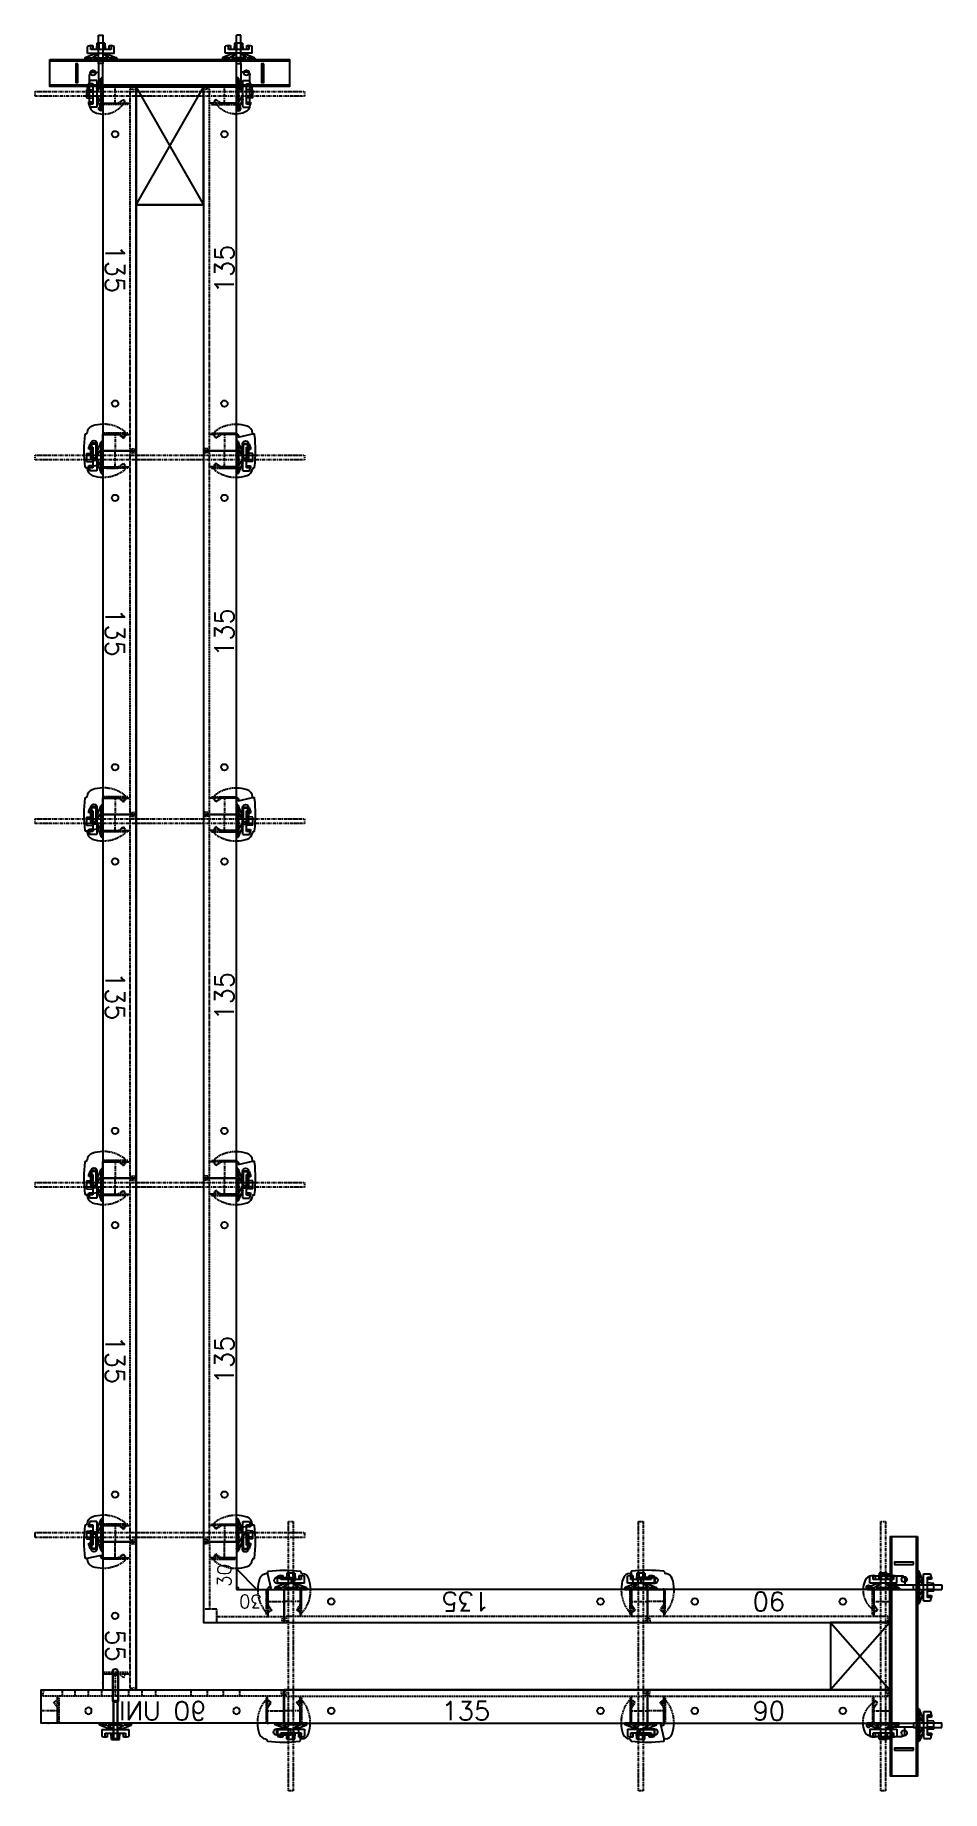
# Model space of a CAD drawing. Header units: millimetres. Extents: x 30023 to 33391, y -24855 to -18337.
import ezdxf
from ezdxf.enums import TextEntityAlignment as Align

# ---------------------------------------------------------------- set-up
doc = ezdxf.new("R2010")
doc.units = ezdxf.units.MM
doc.header["$LTSCALE"] = 25.4
doc.header["$PDSIZE"] = -1
doc.linetypes.add('DA', pattern=[0.255905, 0.177165, -0.07874])
doc.linetypes.add('DD', pattern=[0.27559, 0.137795, -0.059055, 0.019685, -0.059055])
doc.layers.add('ACWC_ATTRIB', color=4, linetype='Continuous', plot=False)
for name, color, linetype in [('ACWC_DECOR-AXES', 2, 'DD'), ('ACWC_DECOR-HIDDEN', 2, 'DA'), ('ACWC_DECOR1', 4, 'Continuous'), ('ACWC_DECOR1-THIN', 2, 'Continuous'), ('ACWC_DECOR2-THIN', 2, 'Continuous'), ('ACWC_FWORK', 4, 'Continuous'), ('ACWC_FWORK-THICK-DD', 7, 'DD'), ('ACWC_FWORK-THIN', 2, 'Continuous'), ('ACWT_CYCLE01_WSF878_AC', 7, 'Continuous'), ('ACWT_CYCLE01_WSF878_FP', 7, 'Continuous'), ('ACWT_CYCLE01_WSF878_FT', 7, 'Continuous'), ('ACWT_CYCLE01_WSF878_SKAC', 7, 'Continuous'), ('ACWT_CYCLE01_WSF878_WSF879_FT', 7, 'Continuous'), ('ACWT_CYCLE01_WSF878_WSF87A_FP', 7, 'Continuous'), ('ACWT_CYCLE01_WSF879_AC', 7, 'Continuous'), ('ACWT_CYCLE01_WSF879_FP', 7, 'Continuous'), ('ACWT_CYCLE01_WSF879_FT', 7, 'Continuous'), ('ACWT_CYCLE01_WSF879_SKAC', 7, 'Continuous'), ('ACWT_CYCLE01_WSF87A_AC', 7, 'Continuous'), ('ACWT_CYCLE01_WSF87A_FP', 7, 'Continuous'), ('ACWT_CYCLE01_WSF87A_FT', 7, 'Continuous'), ('ACWT_CYCLE01_WSF87A_SKAC', 7, 'Continuous'), ('ACWT_CYCLE01_WSF87A_WSF87B_FT', 7, 'Continuous'), ('ACWT_CYCLE01_WSF87B_AC', 7, 'Continuous'), ('ACWT_CYCLE01_WSF87B_FP', 7, 'Continuous'), ('ACWT_CYCLE01_WSF87B_FT', 7, 'Continuous'), ('ACWT_CYCLE01_WSF87B_SKAC', 7, 'Continuous'), ('ACWT_CYCLE01_WSF87C_AC', 7, 'Continuous'), ('ACWT_CYCLE01_WSF87C_FP', 7, 'Continuous'), ('ACWT_CYCLE01_WSF87D_AC', 7, 'Continuous'), ('ACWT_CYCLE01_WSF87D_FP', 7, 'Continuous'), ('ACWT_WALL-OUTLINE', 3, 'Continuous')]:
    doc.layers.add(name, color=color, linetype=linetype)
doc.styles.add('Rsimplex', font='romans.shx')

# ---------------------------------------------------------------- blocks, each defined once
blk = doc.blocks.new('DOKA_5881225D')
at = {"layer": 'ACWC_DECOR-AXES'}
for p, q in [((164, 0), (164, -23)), ((224, 0), (224, -23)), ((284, 0), (284, -23)), ((344, 0), (344, -23)), ((476, 0), (476, -23)), ((526, 0), (526, -23)), ((576, 0), (576, -23)), ((626, 0), (626, -23)), ((676, 0), (676, -23)), ((726, 0), (726, -23)), ((776, 0), (776, -23)), ((822, 0), (822, -23)), ((65, -78), (0, -78)), ((835, -78), (900, -78))]:
    blk.add_line(p, q, dxfattribs=at)
at = {"layer": 'ACWC_DECOR-HIDDEN'}
for p, q in [((6, -23), (9, 0)), ((894, -23), (891, 0)), ((6, -23), (894, -23)), ((46.2, -46.3), (60, -36.7)), ((59.1, -64.7), (46.2, -46.3)), ((60, -36.7), (60, -23)), ((840, -36.7), (840, -23)), ((853.8, -46.3), (840, -36.7)), ((840.9, -64.7), (853.8, -46.3)), ((60, -123), (60, -67.6)), ((840, -123), (840, -67.6))]:
    blk.add_line(p, q, dxfattribs=at)
for points in [[(65, -118), (60, -118), (60, -30), (65, -30)], [(835, -118), (840, -118), (840, -30), (835, -30)]]:
    blk.add_lwpolyline(points, close=True, dxfattribs=at)
for centre, start, end in [((55, -67.6), 0, 35), ((845, -67.6), 145, 180)]:
    blk.add_arc(centre, 5, start, end, dxfattribs=at)
at = {"layer": 'ACWC_DECOR1'}
for p in [(25, -123), (875, -123)]:
    blk.add_point(p, dxfattribs=at)
at = {"layer": 'ACWC_FWORK'}
blk.add_lwpolyline([(0, -123), (900, -123), (900, 0), (0, 0)], close=True, dxfattribs=at)
for centre in [(175, -78), (725, -78)]:
    blk.add_circle(centre, 12, dxfattribs=at)
at = {"layer": 'ACWC_ATTRIB', "style": 'Rsimplex', "flags": 3}
blk.add_attdef('BLOCKMODIFIEDDATE', (0.8, 0.6), '', height=1, dxfattribs=at)
at = {"layer": 'ACWC_ATTRIB', "color": 4, "flags": 3}
blk.add_attdef('ARTICLENUMBER', (5.4, -145.8), '', height=2, dxfattribs=at)
at = {"layer": 'ACWC_DECOR2-THIN', "style": 'Rsimplex'}
blk.add_text('90 UNI', height=70, dxfattribs=at).set_placement((450, -78), align=Align.MIDDLE_CENTER)
blk = doc.blocks.new('DOKA_5881305D')
at = {"layer": 'ACWC_DECOR-AXES'}
for p, q in [((235, -78), (300, -78)), ((78, -235), (78, -300))]:
    blk.add_line(p, q, dxfattribs=at)
at = {"layer": 'ACWC_DECOR-HIDDEN'}
for p, q in [((50, -50), (50, 0)), ((294, -23), (291, 0)), ((0, -50), (50, -50)), ((23, -50), (23, -294)), ((294, -23), (50, -23)), ((240, -36.7), (240, -23)), ((253.8, -46.3), (240, -36.7)), ((240.9, -64.7), (253.8, -46.3)), ((240, -123), (240, -67.6)), ((36.7, -240), (23, -240)), ((46.3, -253.8), (36.7, -240)), ((64.7, -240.9), (46.3, -253.8)), ((123, -240), (67.6, -240)), ((23, -294), (0, -291))]:
    blk.add_line(p, q, dxfattribs=at)
for points in [[(235, -118), (240, -118), (240, -30), (235, -30)], [(118, -235), (118, -240), (30, -240), (30, -235)]]:
    blk.add_lwpolyline(points, close=True, dxfattribs=at)
for centre, start, end in [((245, -67.6), 145, 180), ((67.6, -245), 90, 125)]:
    blk.add_arc(centre, 5, start, end, dxfattribs=at)
at = {"layer": 'ACWC_DECOR1'}
for p in [(275, -123), (123, -275)]:
    blk.add_point(p, dxfattribs=at)
at = {"layer": 'ACWC_DECOR1-THIN'}
blk.add_point((129.2, -129.2), dxfattribs=at)
at = {"layer": 'ACWC_FWORK'}
for p, q in [((123, -123), (123, -300)), ((300, -123), (123, -123)), ((199, -123), (123, -199))]:
    blk.add_line(p, q, dxfattribs=at)
blk.add_lwpolyline([(300, -123), (300, 0), (0, 0), (0, -300), (123, -300)], dxfattribs=at)
at = {"layer": 'ACWC_ATTRIB', "style": 'Rsimplex', "flags": 3}
blk.add_attdef('BLOCKMODIFIEDDATE', (0.8, 0.6), '', height=1, dxfattribs=at)
at = {"layer": 'ACWC_ATTRIB', "color": 4, "flags": 3}
blk.add_attdef('ARTICLENUMBER', (-2.1, -321.4), '', height=2, dxfattribs=at)
at = {"layer": 'ACWC_DECOR2-THIN', "style": 'Rsimplex'}
blk.add_text('30', height=50, dxfattribs=at).set_placement((175, -78), align=Align.MIDDLE_CENTER)
blk.add_text('30', height=50, rotation=90, dxfattribs=at).set_placement((78, -175), align=Align.MIDDLE_CENTER)
blk = doc.blocks.new('DOKA_5881055D')
at = {"layer": 'ACWC_DECOR-AXES'}
for p, q in [((65, -78), (0, -78)), ((485, -78), (550, -78))]:
    blk.add_line(p, q, dxfattribs=at)
at = {"layer": 'ACWC_DECOR-HIDDEN'}
for p, q in [((6, -23), (9, 0)), ((544, -23), (541, 0)), ((6, -23), (544, -23)), ((46.2, -46.3), (60, -36.7)), ((59.1, -64.7), (46.2, -46.3)), ((60, -36.7), (60, -23)), ((490, -36.7), (490, -23)), ((503.8, -46.3), (490, -36.7)), ((490.9, -64.7), (503.8, -46.3)), ((60, -123), (60, -67.6)), ((490, -123), (490, -67.6))]:
    blk.add_line(p, q, dxfattribs=at)
for points in [[(65, -118), (60, -118), (60, -30), (65, -30)], [(485, -118), (490, -118), (490, -30), (485, -30)]]:
    blk.add_lwpolyline(points, close=True, dxfattribs=at)
for centre, start, end in [((55, -67.6), 0, 35), ((495, -67.6), 145, 180)]:
    blk.add_arc(centre, 5, start, end, dxfattribs=at)
at = {"layer": 'ACWC_DECOR1'}
for p in [(25, -123), (525, -123)]:
    blk.add_point(p, dxfattribs=at)
at = {"layer": 'ACWC_FWORK'}
blk.add_lwpolyline([(0, -123), (550, -123), (550, 0), (0, 0)], close=True, dxfattribs=at)
blk.add_circle((275, -78), 12, dxfattribs=at)
at = {"layer": 'ACWC_ATTRIB', "style": 'Rsimplex', "flags": 3}
blk.add_attdef('BLOCKMODIFIEDDATE', (0.8, 0.6), '', height=1, dxfattribs=at)
at = {"layer": 'ACWC_ATTRIB', "color": 4, "flags": 3}
blk.add_attdef('ARTICLENUMBER', (7.7, -137), '', height=2, dxfattribs=at)
at = {"layer": 'ACWC_DECOR2-THIN', "style": 'Rsimplex'}
blk.add_text('55', height=70, dxfattribs=at).set_placement((385.9, -76.9), align=Align.MIDDLE_CENTER)
blk = doc.blocks.new('DOKA_581966D')
at = {"layer": 'ACWC_FWORK-THIN'}
for p, q in [((-60, -4.5), (-60, 0)), ((60, 0), (-60, 0)), ((60, -4.5), (60, 0)), ((-18.1, -23), (-58.4, -6.8)), ((-31.1, -7), (-58, -7)), ((-50, -23), (50, -23)), ((-50, -23), (-50, -48.7)), ((-50, -48.7), (-37.9, -52)), ((-37.9, -52), (-37.9, -37)), ((-37.9, -37), (37.8, -37)), ((-30.4, -52), (-37.9, -52)), ((-30.4, -37), (-30.4, -52)), ((26.8, -7), (-26.8, -7)), ((-14.7, -60.5), (-16.1, -37)), ((-14.7, -60.5), (14.7, -60.5)), ((-7.4, -60.5), (-8.1, -37)), ((7.4, -60.5), (8.1, -37)), ((14.7, -60.5), (16.1, -37)), ((18.1, -23), (58.4, -6.8)), ((30.1, -52), (30.1, -37)), ((37.8, -52), (30.1, -52)), ((58, -7), (31.1, -7)), ((37.8, -37), (37.8, -52)), ((37.8, -52), (50, -48.7)), ((50, -23), (50, -48.7))]:
    blk.add_line(p, q, dxfattribs=at)
for centre, start, end in [((-57.5, -4.5), 180, 248.1492), ((57.5, -4.5), 291.8508, 0)]:
    blk.add_arc(centre, 2.5, start, end, dxfattribs=at)
for points, weights in [([(-31.1, -7), (-15.9, -19.2), (-11.1, -23)], [1.00219238337, 1.17719871591, 1]), ([(-6.8, -23), (-11.5, -19.2), (-26.8, -7)], [1, 1.17719871593, 1.00219238337]), ([(26.8, -7), (11.5, -19.2), (6.8, -23)], [1.00219238337, 1.17719871591, 1]), ([(11.1, -23), (15.9, -19.2), (31.1, -7)], [1, 1.1771987159, 1.00219238337])]:
    blk.add_rational_spline(points, weights, degree=2, dxfattribs=at)
at = {"layer": 'ACWC_ATTRIB', "style": 'Rsimplex', "flags": 3}
blk.add_attdef('BLOCKMODIFIEDDATE', (0.8, 0.6), '', height=1, dxfattribs=at)
at = {"layer": 'ACWC_ATTRIB', "flags": 3}
blk.add_attdef('ARTICLENUMBER', (60.5, 7.7), '', height=1, rotation=180, dxfattribs=at)
blk = doc.blocks.new('DOKA_588158S')
at = {"layer": 'ACWC_DECOR-HIDDEN'}
blk.add_line((0, -10), (0, 10), dxfattribs=at)
at = {"layer": 'ACWC_FWORK-THIN'}
for p, q in [((-7, 10), (101, 10)), ((5, 10), (5, -10)), ((101, 10), (101, -10)), ((101, 10), (106, 7.4)), ((106, 7.4), (106, -7.4)), ((106, 7.4), (242, 7.4)), ((242, 7.4), (245, 4.4)), ((242, 7.4), (242, -7.4)), ((245, 4.4), (245, -4.4)), ((-7, -10), (101, -10)), ((101, -10), (106, -7.4)), ((106, -7.4), (242, -7.4)), ((242, -7.4), (245, -4.4))]:
    blk.add_line(p, q, dxfattribs=at)
blk.add_arc((-7, 0), 10, 90, 270, dxfattribs=at)
at = {"layer": 'ACWC_ATTRIB', "style": 'Rsimplex', "flags": 3}
blk.add_attdef('BLOCKMODIFIEDDATE', (0.8, 0.5), '', height=1, dxfattribs=at)
at = {"layer": 'ACWC_ATTRIB', "flags": 3}
blk.add_attdef('ARTICLENUMBER', (-16.5, -18.2), '', height=3, dxfattribs=at)
blk = doc.blocks.new('DOKA_5881005D')
at = {"layer": 'ACWC_DECOR-AXES'}
for p, q in [((65, -78), (0, -78)), ((1285, -78), (1350, -78))]:
    blk.add_line(p, q, dxfattribs=at)
at = {"layer": 'ACWC_DECOR-HIDDEN'}
for p, q in [((6, -23), (9, 0)), ((1344, -23), (1341, 0)), ((6, -23), (1344, -23)), ((46.2, -46.3), (60, -36.7)), ((59.1, -64.7), (46.2, -46.3)), ((60, -36.7), (60, -23)), ((1290, -36.7), (1290, -23)), ((1303.8, -46.3), (1290, -36.7)), ((1290.9, -64.7), (1303.8, -46.3)), ((60, -123), (60, -67.6)), ((1290, -123), (1290, -67.6))]:
    blk.add_line(p, q, dxfattribs=at)
for points in [[(65, -118), (60, -118), (60, -30), (65, -30)], [(1285, -118), (1290, -118), (1290, -30), (1285, -30)]]:
    blk.add_lwpolyline(points, close=True, dxfattribs=at)
for centre, start, end in [((55, -67.6), 0, 35), ((1295, -67.6), 145, 180)]:
    blk.add_arc(centre, 5, start, end, dxfattribs=at)
at = {"layer": 'ACWC_DECOR1'}
for p in [(25, -123), (1325, -123)]:
    blk.add_point(p, dxfattribs=at)
at = {"layer": 'ACWC_FWORK'}
blk.add_lwpolyline([(0, -123), (1350, -123), (1350, 0), (0, 0)], close=True, dxfattribs=at)
for centre in [(175, -78), (1175, -78)]:
    blk.add_circle(centre, 12, dxfattribs=at)
at = {"layer": 'ACWC_ATTRIB', "style": 'Rsimplex', "flags": 3}
blk.add_attdef('BLOCKMODIFIEDDATE', (0.8, 0.6), '', height=1, dxfattribs=at)
at = {"layer": 'ACWC_ATTRIB', "color": 4, "flags": 3}
blk.add_attdef('ARTICLENUMBER', (5.4, -133.7), '', height=2, dxfattribs=at)
at = {"layer": 'ACWC_DECOR2-THIN', "style": 'Rsimplex'}
blk.add_text('135', height=70, dxfattribs=at).set_placement((675, -78), align=Align.MIDDLE_CENTER)
blk = doc.blocks.new('DOKA_5881025D')
at = {"layer": 'ACWC_DECOR-AXES'}
for p, q in [((65, -78), (0, -78)), ((835, -78), (900, -78))]:
    blk.add_line(p, q, dxfattribs=at)
at = {"layer": 'ACWC_DECOR-HIDDEN'}
for p, q in [((6, -23), (9, 0)), ((894, -23), (891, 0)), ((6, -23), (894, -23)), ((46.2, -46.3), (60, -36.7)), ((59.1, -64.7), (46.2, -46.3)), ((60, -36.7), (60, -23)), ((840, -36.7), (840, -23)), ((853.8, -46.3), (840, -36.7)), ((840.9, -64.7), (853.8, -46.3)), ((60, -123), (60, -67.6)), ((840, -123), (840, -67.6))]:
    blk.add_line(p, q, dxfattribs=at)
for points in [[(65, -118), (60, -118), (60, -30), (65, -30)], [(835, -118), (840, -118), (840, -30), (835, -30)]]:
    blk.add_lwpolyline(points, close=True, dxfattribs=at)
for centre, start, end in [((55, -67.6), 0, 35), ((845, -67.6), 145, 180)]:
    blk.add_arc(centre, 5, start, end, dxfattribs=at)
at = {"layer": 'ACWC_DECOR1'}
for p in [(25, -123), (875, -123)]:
    blk.add_point(p, dxfattribs=at)
at = {"layer": 'ACWC_FWORK'}
blk.add_lwpolyline([(0, -123), (900, -123), (900, 0), (0, 0)], close=True, dxfattribs=at)
for centre in [(175, -78), (725, -78)]:
    blk.add_circle(centre, 12, dxfattribs=at)
at = {"layer": 'ACWC_ATTRIB', "style": 'Rsimplex', "flags": 3}
blk.add_attdef('BLOCKMODIFIEDDATE', (0.8, 0.6), '', height=1, dxfattribs=at)
at = {"layer": 'ACWC_ATTRIB', "color": 4, "flags": 3}
blk.add_attdef('ARTICLENUMBER', (5.4, -145.8), '', height=2, dxfattribs=at)
at = {"layer": 'ACWC_DECOR2-THIN', "style": 'Rsimplex'}
blk.add_text('90', height=70, dxfattribs=at).set_placement((450, -78), align=Align.MIDDLE_CENTER)
blk = doc.blocks.new('DOKA_9960001D')
at = {"layer": 'ACWC_FWORK'}
for p, q in [((-5, 0), (5, 10)), ((-5, 10), (5, 0))]:
    blk.add_line(p, q, dxfattribs=at)
blk.add_lwpolyline([(-5, 0), (5, 0), (5, 10), (-5, 10)], close=True, dxfattribs=at)
at = {"layer": 'ACWC_ATTRIB', "style": 'Rsimplex', "flags": 3}
blk.add_attdef('BLOCKMODIFIEDDATE', (0.83, 0.55), '', height=1, dxfattribs=at)
at = {"layer": 'ACWC_ATTRIB', "flags": 3}
blk.add_attdef('ARTICLENUMBER', (-5.12, -1.03), '', height=0.5, dxfattribs=at)
blk = doc.blocks.new('DOKA_588150D')
at = {"layer": 'ACWC_FWORK'}
for p, q in [((-445, -5), (445, -5)), ((445, -95), (-445, -95))]:
    blk.add_line(p, q, dxfattribs=at)
for points in [[(445, -100), (-445, -100), (-445, 0), (445, 0), (445, -100)], [(-349, -85), (-341, -85), (-341, -15), (-349, -15), (-349, -85)], [(341, -85), (349, -85), (349, -15), (341, -15), (341, -85)]]:
    blk.add_lwpolyline(points, close=True, dxfattribs=at)
for centre in [(-285, -51), (285, -51)]:
    blk.add_circle(centre, 10, dxfattribs=at)
at = {"layer": 'ACWC_ATTRIB', "color": 4, "flags": 3}
blk.add_attdef('ARTICLENUMBER', (-97.2, 8), '', height=2, dxfattribs=at)
at = {"layer": 'ACWC_ATTRIB', "style": 'Rsimplex', "flags": 3}
blk.add_attdef('BLOCKMODIFIEDDATE', (0.8, 0.5), '', height=1, dxfattribs=at)
blk = doc.blocks.new('DOKA_588143D')
at = {"layer": 'ACWC_DECOR-HIDDEN'}
for p, q in [((60, 57), (49.1, 72.5)), ((60, 0), (60, 57))]:
    blk.add_line(p, q, dxfattribs=at)
for centre, radius, start, end in [((53.2, 75.4), 5, 59.45365, 215.04962), ((10, 2.2), 90, 358.60156, 59.45365)]:
    blk.add_arc(centre, radius, start, end, dxfattribs=at)
at = {"layer": 'ACWC_FWORK'}
for p, q in [((-5, -16), (-5, 0)), ((-5, 0), (60, 0)), ((-55, -40), (-55, -16)), ((0, -50), (-45, -50)), ((0, -58), (0, -50)), ((30, -50), (0, -50)), ((30, -58), (0, -58)), ((30, -58), (30, -50)), ((65.7, -50), (30, -50))]:
    blk.add_line(p, q, dxfattribs=at)
blk.add_circle((80, -8), 7.5, dxfattribs=at)
for centre, radius, start, end in [((10, 2.2), 90, 338.28803, 358.60258), ((-45, -40), 10, 180, 270), ((65.7, -20), 30, 270, 338.28803)]:
    blk.add_arc(centre, radius, start, end, dxfattribs=at)
at = {"layer": 'ACWC_FWORK-THIN'}
for p, q in [((-193, -16.4), (-193, 0.4)), ((-88, 0.4), (-193, 0.4)), ((-88, 0.4), (-88, -16.4)), ((-5, 0), (-88, 0)), ((-88, -16.4), (-193, -16.4)), ((-88, -16), (-5, -16))]:
    blk.add_line(p, q, dxfattribs=at)
at = {"layer": 'ACWC_ATTRIB', "style": 'Rsimplex', "flags": 3}
blk.add_attdef('BLOCKMODIFIEDDATE', (0.8, 0.5), '', height=1, dxfattribs=at)
at = {"layer": 'ACWC_ATTRIB', "flags": 3}
blk.add_attdef('ARTICLENUMBER', (-189.6, -21.9), '', height=2, dxfattribs=at)
blk = doc.blocks.new('DOKA_588153D')
at = {"layer": 'ACWC_DECOR-HIDDEN'}
for p, q in [((-64.5, 56), (-64.5, 13.3)), ((-62.5, 1.5), (-62.5, 10)), ((62, 0), (62, 10.3)), ((64, 13.7), (64, 55.8))]:
    blk.add_line(p, q, dxfattribs=at)
for centre, radius, start, end in [((31.5, 1.8), 130, 143.71028, 180.81301), ((-62, 70.5), 14, 90, 143.71028), ((-54.5, 56), 10, 112.02431, 180), ((-62, 74.5), 10, 292.02431, 90), ((61, 74.5), 10, 90, 249.51268), ((61, 70.5), 14, 77.62637, 90), ((61, 70.5), 14, 36.70494, 77.62637), ((-32, 1.2), 130, 359.48545, 36.70494), ((-62.5, 13.5), 2, 180, 240), ((-64.5, 10), 2, 0, 60), ((54, 55.8), 10, 0, 69.51268), ((64, 10.3), 2, 120, 180), ((62, 13.7), 2, 300, 360)]:
    blk.add_arc(centre, radius, start, end, dxfattribs=at)
at = {"layer": 'ACWC_FWORK'}
for p, q in [((62, 0), (62, -1)), ((-56.4, -0.2), (-58, -1.1)), ((50.3, -9), (54, -9)), ((64.8, -59), (61.5, -59))]:
    blk.add_line(p, q, dxfattribs=at)
for points in [[(49.5, -5.5), (51, -4.1, 0.198912), (51.5, -2.7), (51.5, -2, 0.414214), (49.5, 0), (-55.6, 0, 0.131652), (-56.4, -0.2)], [(-62.5, -64.8), (-62.5, -65.2, 0.379266), (-60.7, -67.2, 0.060461), (59.8, -67.2, 0.379266), (61.5, -65.2), (61.5, -59.2, 0.055218), (61.5, -58.8), (49.5, -5.5)]]:
    blk.add_lwpolyline(points, format="xyb", dxfattribs=at)
blk.add_lwpolyline([(-56.1, 0), (-56.4, -0.2)], dxfattribs=at)
for points in [[(25.5, -45.2), (-26.5, -45.2, -1), (-26.5, -22.2), (25.5, -22.2, -1), (25.5, -45.2)], [(25.8, -40.7), (25.8, -26.7, 0.414213), (23.8, -24.7), (-25.7, -24.7, 0.414214), (-27.7, -26.7), (-27.7, -40.7, 0.414214), (-25.7, -42.7), (23.8, -42.7, 0.414214), (25.8, -40.7)]]:
    blk.add_lwpolyline(points, format="xyb", close=True, dxfattribs=at)
for centre, radius, start, end in [((31.5, 1.8), 130, 180.81301, 198.78347), ((-59.5, 1.5), 3, 180, 210.1361), ((-32, 1.2), 130, 341.61701, 359.48545), ((-65, -31), 28, 198.78347, 264.20613), ((-68.5, -64.8), 6, 360, 84.20613), ((-59.5, 1.5), 3, 210.1361, 300), ((54, -1), 8, 270, 0), ((64.8, -31), 28, 270, 341.61701)]:
    blk.add_arc(centre, radius, start, end, dxfattribs=at)
at = {"layer": 'ACWC_ATTRIB', "style": 'Rsimplex', "flags": 3}
blk.add_attdef('BLOCKMODIFIEDDATE', (0.8, 0.5), '', height=1, dxfattribs=at)
at = {"layer": 'ACWC_ATTRIB', "flags": 3}
blk.add_attdef('ARTICLENUMBER', (-35.7, -60.9), '', height=2, dxfattribs=at)
blk = doc.blocks.new('DOKA_581823D')
at = {"layer": 'ACWC_FWORK-THICK-DD'}
blk.add_lwpolyline([(8.8, 500), (8.8, -500), (-8.8, -500), (-8.8, 500)], close=True, dxfattribs=at)
at = {"layer": 'ACWC_ATTRIB', "flags": 3}
for tag, p, height in [('ARTICLENUMBER', (0, 2), 2), ('BLOCKMODIFIEDDATE', (0, 0), 1)]:
    blk.add_attdef(tag, p, '', height=height, dxfattribs=at)

msp = doc.modelspace()

# ---------------------------------------------------------------- linework, layer by layer
at = {"layer": 'ACWT_WALL-OUTLINE'}
for p, q in [((30398, -18966.3), (30398, -24479.9)), ((30648, -18966.3), (30398, -18966.3)), ((30648, -18966.3), (30648, -24229.9)), ((30648, -24229.9), (32976.6, -24229.9)), ((32976.6, -24229.9), (32976.6, -24479.9)), ((30398, -24479.9), (32976.6, -24479.9))]:
    msp.add_line(p, q, dxfattribs=at)

# ---------------------------------------------------------------- block references
at = {"layer": 'ACWT_CYCLE01_WSF878_AC', "yscale": -1, "rotation": 270}
msp.add_blockref('DOKA_588143D', (30771, -18529.9), dxfattribs=at)
msp.add_blockref('DOKA_588143D', (30771, -18529.9), dxfattribs=at)
at = {"layer": 'ACWT_CYCLE01_WSF878_AC', "rotation": 90}
for p in [(30771, -19879.9), (30771, -19879.9), (30771, -21229.9), (30771, -22579.9), (30770.5, -23929.9)]:
    msp.add_blockref('DOKA_588153D', p, dxfattribs=at)
at = {"layer": 'ACWT_CYCLE01_WSF878_FP', "rotation": 90.00000000000004}
for p in [(30648, -19879.9), (30648, -21229.9), (30648, -22579.9), (30648, -23929.9)]:
    msp.add_blockref('DOKA_5881005D', p, dxfattribs=at)
at = {"layer": 'ACWT_CYCLE01_WSF878_FT', "rotation": 90}
for p in [(30771, -18554.9), (30771, -18554.9), (30771, -19904.9), (30771, -19904.9), (30771, -21254.9), (30771, -21254.9), (30771, -22604.9), (30771, -22604.9), (30771, -23904.9), (30771, -23904.9)]:
    msp.add_blockref('DOKA_581966D', p, dxfattribs=at)
at = {"layer": 'ACWT_CYCLE01_WSF878_SKAC', "rotation": 90}
for p in [(30771, -19879.9), (30771, -21229.9), (30771, -22579.9), (30770.5, -23929.9)]:
    msp.add_blockref('DOKA_588153D', p, dxfattribs=at)
at = {"layer": 'ACWT_CYCLE01_WSF878_WSF879_FT', "rotation": 270}
for p in [(30523, -18554.9), (30523, -18554.9), (30523, -19904.9), (30523, -19904.9), (30523, -21254.9), (30523, -21254.9), (30523, -22604.9), (30523, -22604.9), (30523, -23904.9), (30523, -23904.9)]:
    msp.add_blockref('DOKA_581823D', p, dxfattribs=at)
at = {"layer": 'ACWT_CYCLE01_WSF878_WSF87A_FP', "rotation": 90.00000000000004}
msp.add_blockref('DOKA_5881305D', (30648, -24229.9), dxfattribs=at)
at = {"layer": 'ACWT_CYCLE01_WSF879_AC', "rotation": 270}
for name, p in [('DOKA_588143D', (30275, -18529.9)), ('DOKA_588143D', (30275, -18529.9)), ('DOKA_588153D', (30275, -19879.9)), ('DOKA_588153D', (30275, -19879.9)), ('DOKA_588153D', (30275, -21229.9)), ('DOKA_588153D', (30275, -22579.9)), ('DOKA_588153D', (30275, -22579.9)), ('DOKA_588153D', (30275, -23929.9)), ('DOKA_588153D', (30275, -23929.9))]:
    msp.add_blockref(name, p, dxfattribs=at)
at = {"layer": 'ACWT_CYCLE01_WSF879_FP', "rotation": 270}
for name, p in [('DOKA_5881005D', (30398, -18529.9)), ('DOKA_5881005D', (30398, -19879.9)), ('DOKA_5881005D', (30398, -21229.9)), ('DOKA_5881005D', (30398, -22579.9)), ('DOKA_5881055D', (30398, -23929.9))]:
    msp.add_blockref(name, p, dxfattribs=at)
at = {"layer": 'ACWT_CYCLE01_WSF879_FT', "rotation": 270}
for p in [(30275, -18554.9), (30275, -18554.9), (30275, -19904.9), (30275, -19904.9), (30275, -21254.9), (30275, -21254.9), (30275, -22604.9), (30275, -22604.9), (30275, -23904.9), (30275, -23904.9)]:
    msp.add_blockref('DOKA_581966D', p, dxfattribs=at)
at = {"layer": 'ACWT_CYCLE01_WSF879_SKAC', "rotation": 270}
for p in [(30275, -19879.9), (30275, -21229.9), (30275, -22579.9), (30275, -23929.9)]:
    msp.add_blockref('DOKA_588153D', p, dxfattribs=at)
at = {"layer": 'ACWT_CYCLE01_WSF87A_AC', "rotation": 180}
for name, p in [('DOKA_588153D', (30948, -24107.4)), ('DOKA_588153D', (32298, -24106.9)), ('DOKA_588153D', (32298, -24106.9)), ('DOKA_588143D', (33198, -24106.9)), ('DOKA_588143D', (33198, -24106.9))]:
    msp.add_blockref(name, p, dxfattribs=at)
at = {"layer": 'ACWT_CYCLE01_WSF87A_FP', "rotation": 180}
for name, p in [('DOKA_5881005D', (32298, -24229.9)), ('DOKA_5881025D', (33198, -24229.9))]:
    msp.add_blockref(name, p, dxfattribs=at)
at = {"layer": 'ACWT_CYCLE01_WSF87A_FT', "rotation": 180}
for p in [(30973, -24106.9), (30973, -24106.9), (32273, -24106.9), (32273, -24106.9), (33173, -24106.9), (33173, -24106.9)]:
    msp.add_blockref('DOKA_581966D', p, dxfattribs=at)
at = {"layer": 'ACWT_CYCLE01_WSF87A_SKAC', "rotation": 180}
for p in [(30948, -24107.4), (32298, -24106.9)]:
    msp.add_blockref('DOKA_588153D', p, dxfattribs=at)
at = {"layer": 'ACWT_CYCLE01_WSF87A_WSF87B_FT'}
for p in [(30973, -24354.9), (30973, -24354.9), (32273, -24354.9), (32273, -24354.9), (33173, -24354.9), (33173, -24354.9)]:
    msp.add_blockref('DOKA_581823D', p, dxfattribs=at)
at = {"layer": 'ACWT_CYCLE01_WSF87B_AC', "rotation": 270}
for p in [(30320, -24419.9), (30320, -24419.9), (30321.4, -24419.9)]:
    msp.add_blockref('DOKA_588158S', p, dxfattribs=at)
at = {"layer": 'ACWT_CYCLE01_WSF87B_AC'}
for name, p in [('DOKA_588153D', (30947, -24602.9)), ('DOKA_588153D', (30947, -24602.9)), ('DOKA_588153D', (32298, -24602.9)), ('DOKA_588153D', (32298, -24602.9)), ('DOKA_581966D', (30321.4, -24603.9)), ('DOKA_581966D', (30321.4, -24603.9)), ('DOKA_581966D', (30321.4, -24603.9))]:
    msp.add_blockref(name, p, dxfattribs=at)
at = {"layer": 'ACWT_CYCLE01_WSF87B_AC', "yscale": -1, "rotation": 179.9998547455246}
msp.add_blockref('DOKA_588143D', (33198, -24602.9), dxfattribs=at)
msp.add_blockref('DOKA_588143D', (33198, -24602.9), dxfattribs=at)
at = {"layer": 'ACWT_CYCLE01_WSF87B_FP', "yscale": -1, "rotation": 179.9999813337666}
msp.add_blockref('DOKA_5881225D', (30946, -24479.9), dxfattribs=at)
at = {"layer": 'ACWT_CYCLE01_WSF87B_FP'}
for name, p in [('DOKA_5881005D', (30948, -24479.9)), ('DOKA_5881025D', (32298, -24479.9))]:
    msp.add_blockref(name, p, dxfattribs=at)
at = {"layer": 'ACWT_CYCLE01_WSF87B_FT'}
for p in [(30973, -24602.9), (30973, -24602.9), (32273, -24602.9), (32273, -24602.9), (33173, -24602.9), (33173, -24602.9)]:
    msp.add_blockref('DOKA_581966D', p, dxfattribs=at)
at = {"layer": 'ACWT_CYCLE01_WSF87B_SKAC', "rotation": 270}
msp.add_blockref('DOKA_588158S', (30320, -24419.9), dxfattribs=at)
at = {"layer": 'ACWT_CYCLE01_WSF87B_SKAC'}
for name, p in [('DOKA_588153D', (30947, -24602.9)), ('DOKA_588153D', (32298, -24602.9)), ('DOKA_581966D', (30321.4, -24603.9))]:
    msp.add_blockref(name, p, dxfattribs=at)
at = {"layer": 'ACWT_CYCLE01_WSF87C_AC', "rotation": 180}
for name, p in [('DOKA_581966D', (30267.2, -18427.7)), ('DOKA_581966D', (30267.2, -18427.7)), ('DOKA_581966D', (30778.8, -18427)), ('DOKA_581966D', (30778.8, -18427)), ('DOKA_588150D', (30523, -18527.9)), ('DOKA_588150D', (30523, -18527.9))]:
    msp.add_blockref(name, p, dxfattribs=at)
at = {"layer": 'ACWT_CYCLE01_WSF87C_FP', "xscale": 25, "yscale": 43.64394512133404, "zscale": 270}
msp.add_blockref('DOKA_9960001D', (30523, -18966.3), dxfattribs=at)
at = {"layer": 'ACWT_CYCLE01_WSF87D_AC', "rotation": 90}
for name, p in [('DOKA_588150D', (33200, -24354.9)), ('DOKA_588150D', (33200, -24354.9)), ('DOKA_581966D', (33300.1, -24099.1)), ('DOKA_581966D', (33300.1, -24099.1)), ('DOKA_581966D', (33300.8, -24610.7)), ('DOKA_581966D', (33300.8, -24610.7))]:
    msp.add_blockref(name, p, dxfattribs=at)
at = {"layer": 'ACWT_CYCLE01_WSF87D_FP', "xscale": 25, "yscale": 22.14000000000015, "zscale": 270, "rotation": 270}
msp.add_blockref('DOKA_9960001D', (32976.6, -24354.9), dxfattribs=at)

doc.saveas('drawing.dxf')
